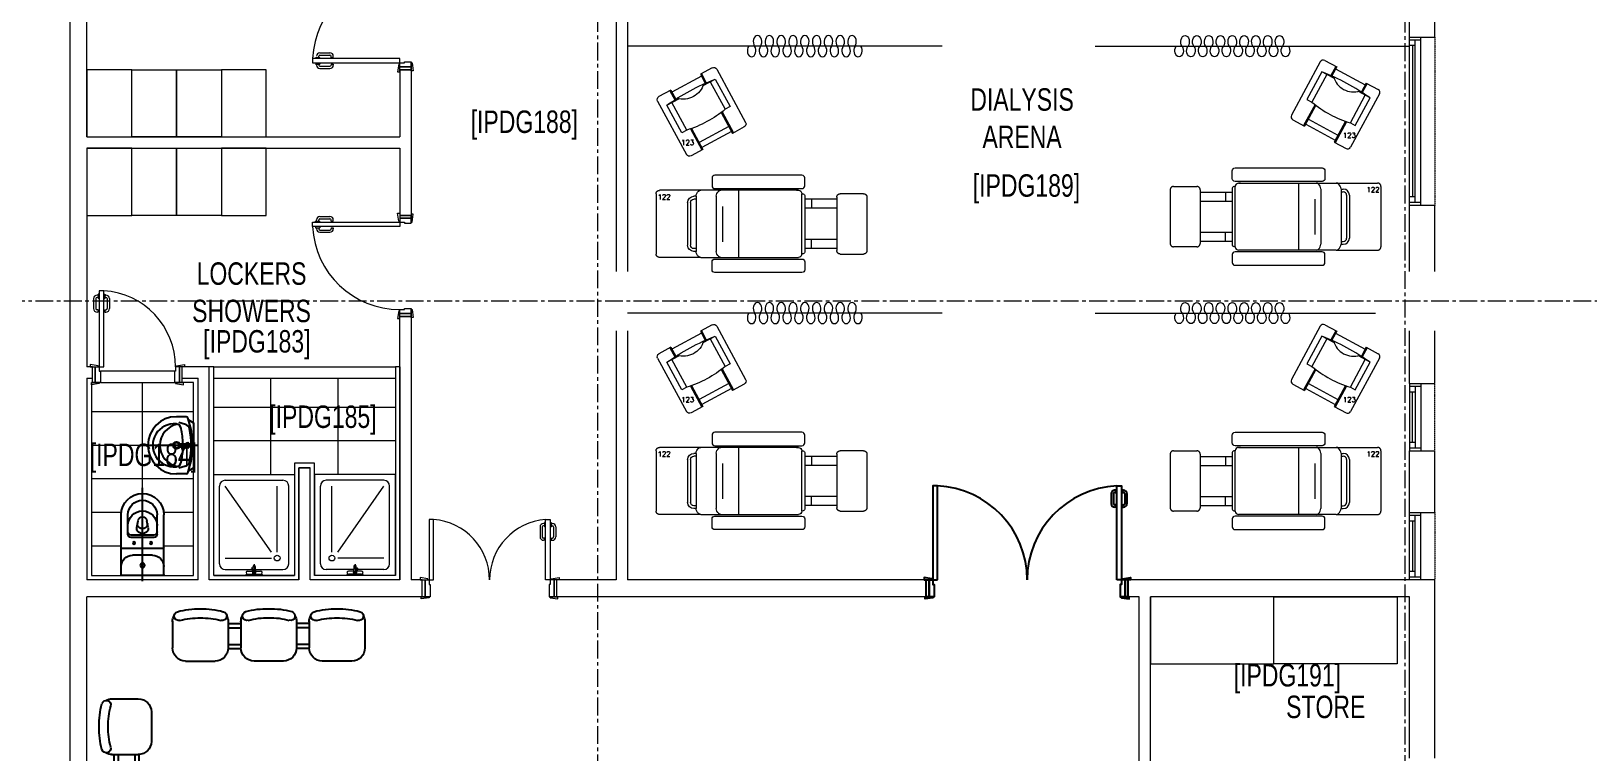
# Model space of a CAD drawing. Header units: millimetres. Extents: x 26027 to 581921, y 7230 to 233891.
# Drawn here: x 526695 to 540579, y 152726 to 159154 of the extents above; entities that cross this region are included whole.
import ezdxf

# ---------------------------------------------------------------- set-up
doc = ezdxf.new("R2010")
doc.units = ezdxf.units.MM
doc.header["$LTSCALE"] = 5
for name, pattern in [('CENTER', [50.8, 31.75, -6.35, 6.35, -6.35]), ('HIDDEN', [9.525, 6.35, -3.175]), ('HIDDEN2', [0.1875, 0.125, -0.0625])]:
    doc.linetypes.add(name, pattern=pattern)
for name, color, linetype, lineweight in [('72_EGR_BASE_TEXT', 7, 'Continuous', 5), ('Aluminum', 7, 'Continuous', 5), ('car', 250, 'Continuous', 5), ('Medical Equipment and Furniture', 163, 'Continuous', 0), ('Medical Equipment and Furniture1', 163, 'Continuous', 5), ('Proj', 7, 'HIDDEN2', 5), ('SANIT', 250, 'Continuous', 5), ('Tiles', 252, 'Continuous', 5), ('Walls', 32, 'Continuous', 5)]:
    doc.layers.add(name, color=color, linetype=linetype, lineweight=lineweight)
for name, color, linetype in [('axes', 9, 'Continuous'), ('GE-ARCHITECTURAL_ELEMENTS', 8, 'Continuous'), ('GE-FURNITURE', 8, 'Continuous')]:
    doc.layers.add(name, color=color, linetype=linetype)
doc.layers.add('Wooden Joinery', color=7, linetype='Continuous', lineweight=5, true_color=0xffdcd1)
doc.styles.add('list_ghTextstyle', font='romans.shx', dxfattribs={"height": 0.25})
doc.styles.add('X3G_ENTITY_2587EA', font='swisscl.ttf', dxfattribs={"height": 200})

# ---------------------------------------------------------------- blocks, each defined once
blk = doc.blocks.new('HF16786C-P')
for p, q in [((0.312, 0.299), (1.003, 0.299)), ((0.328, 0.299), (0.312, 0.299)), ((0.845, 0.299), (0.845, -0.299)), ((1.003, 0.299), (1.183, 0.299)), ((0.277, 0.269), (0.282, 0.269)), ((0.282, -0.269), (0.282, 0.269)), ((0.99, 0.156), (0.99, -0.159)), ((1.045, 0.246), (1.045, -0.246)), ((1.225, 0.246), (1.225, -0.246)), ((1.225, 0.246), (1.245, 0.246)), ((1.225, 0.221), (1.245, 0.221)), ((1.275, 0.191), (1.275, -0.191)), ((1.3, 0.191), (1.3, -0.191)), ((0.277, -0.269), (0.282, -0.269)), ((1.225, -0.221), (1.245, -0.221)), ((1.225, -0.246), (1.245, -0.246)), ((1.003, -0.299), (0.312, -0.299)), ((1.183, -0.299), (1.003, -0.299))]:
    blk.add_line(p, q)
at = {"color": 8, "linetype": 'HIDDEN'}
for p, q in [((1.183, 0.299), (1.551, 0.299)), ((-0.299, 0.239), (-0.299, -0.239)), ((-0.269, 0.269), (-0.061, 0.269)), ((-0.031, 0.239), (-0.031, -0.239)), ((-0.031, 0.219), (0.255, 0.219)), ((-0.031, 0.139), (0.255, 0.139)), ((0.194, 0.219), (0.194, 0.139)), ((1.581, 0.269), (1.581, -0.269)), ((-0.061, -0.269), (-0.269, -0.269)), ((-0.031, -0.139), (0.255, -0.139)), ((-0.031, -0.219), (0.255, -0.219)), ((0.194, -0.219), (0.194, -0.139)), ((1.183, -0.299), (1.551, -0.299))]:
    blk.add_line(p, q, dxfattribs=at)
for points in [[(1.082, 0.409), (1.082, 0.339, -0.414214), (1.057, 0.314), (0.28, 0.314, -0.414214), (0.255, 0.339), (0.255, 0.409, -0.414214), (0.28, 0.434), (1.057, 0.434, -0.414214)], [(1.082, -0.409), (1.082, -0.339, 0.414214), (1.057, -0.314), (0.28, -0.314, 0.414214), (0.255, -0.339), (0.255, -0.409, 0.414214), (0.28, -0.434), (1.057, -0.434, 0.414214)]]:
    blk.add_lwpolyline(points, format="xyb", close=True)
blk.add_lwpolyline([(0.255, 0.253), (0.255, -0.253)])
for centre, radius, start, end in [((0.312, 0.269), 0.03, 90, 180), ((1.003, 0.269), 0.03, 47.4408, 90), ((0.976, 0.24), 0.0694, 5.3127, 47.4408), ((1.183, 0.269), 0.03, 47.4408, 90), ((1.156, 0.24), 0.0694, 5.3127, 47.4408), ((0.276, 0.247), 0.0216, 86.9989, 165.784), ((1.245, 0.191), 0.055, 0, 90), ((1.245, 0.191), 0.03, 0, 90), ((0.276, -0.247), 0.0216, 194.216, 273.0011), ((0.312, -0.269), 0.03, 180, 270), ((0.976, -0.24), 0.0694, 312.5592, 354.6873), ((1.156, -0.24), 0.0694, 312.5592, 354.6873), ((1.245, -0.191), 0.03, 270, 0), ((1.245, -0.191), 0.055, 270, 0), ((1.003, -0.269), 0.03, 270, 312.5592), ((1.183, -0.269), 0.03, 270, 312.5592)]:
    blk.add_arc(centre, radius, start, end)
for centre, start, end in [((1.551, 0.269), 0, 90), ((-0.269, 0.239), 90, 180), ((-0.061, 0.239), 0, 90), ((-0.269, -0.239), 180, 270), ((-0.061, -0.239), 270, 0), ((1.551, -0.269), 270, 0)]:
    blk.add_arc(centre, 0.03, start, end, dxfattribs=at)
blk = doc.blocks.new('F.44.66.83')
at = {"layer": 'Medical Equipment and Furniture1', "xscale": -1000, "yscale": 1000, "zscale": 1000, "rotation": 270}
blk.add_blockref('HF16786C-P', (77696, -14002), dxfattribs=at)
blk = doc.blocks.new('ME11218-P')
at = {"layer": 'Medical Equipment and Furniture1'}
for p, q in [((0.015, 0.58), (0.135, 0.58)), ((0.125, 0.58), (0.125, 0.488)), ((0.135, 0.58), (0.135, 0.489)), ((0.135, 0.56), (0.435, 0.56)), ((0.435, 0.58), (0.555, 0.58)), ((0.435, 0.58), (0.435, 0.489)), ((0.445, 0.58), (0.445, 0.488)), ((-0.015, 0.55), (-0.015, 0.01)), ((0.161, 0.48), (0.04, 0.48)), ((0.04, 0.48), (0.04, 0.2)), ((0.09, 0.48), (0.09, 0.2)), ((0.53, 0.48), (0.409, 0.48)), ((0.48, 0.2), (0.48, 0.48)), ((0.53, 0.2), (0.53, 0.48)), ((0.585, 0.55), (0.585, 0.01)), ((0.04, 0.2), (0.09, 0.2)), ((0.125, 0.193), (0.125, -0.02)), ((0.135, 0.192), (0.135, -0.02)), ((0.435, 0.192), (0.435, -0.02)), ((0.445, 0.193), (0.445, -0.02)), ((0.48, 0.2), (0.53, 0.2)), ((0.135, 0.05), (0.435, 0.05)), ((0.135, 0), (0.435, 0)), ((0.015, -0.02), (0.135, -0.02)), ((0.435, -0.02), (0.555, -0.02))]:
    blk.add_line(p, q, dxfattribs=at)
for centre, radius, start, end in [((0.015, 0.55), 0.03, 90, 180), ((0.555, 0.55), 0.03, 0, 90), ((0.285, -1.587), 2.081, 83.2387, 96.7613), ((0.285, 0.621), 0.187, 224.2027, 315.7973), ((0.285, 1.141), 0.961, 258.288, 281.712), ((0.015, 0.01), 0.03, 180, 270), ((0.555, 0.01), 0.03, 270, 0)]:
    blk.add_arc(centre, radius, start, end, dxfattribs=at)
blk = doc.blocks.new('U.63.18.79')
at = {"layer": 'Medical Equipment and Furniture1', "extrusion": (1.14575e-09, 6.21071e-10, -1), "xscale": 999.9999999999976, "yscale": 999.9999999999976, "zscale": -999.9999999999977, "rotation": 61.53915026862275}
blk.add_blockref('ME11218-P', (-78585, -13211, 0), dxfattribs=at)
blk = doc.blocks.new('CURTAIN')
for centre, start, end in [((-0.339, 0.04), 313.5684, 226.4316), ((-0.188, 0.04), 313.5684, 226.4316), ((-0.038, 0.04), 313.5684, 226.4316), ((0.038, -0.04), 133.5684, 46.4316), ((0.113, 0.04), 313.5684, 226.4316), ((0.188, -0.04), 133.5684, 46.4316), ((0.263, 0.04), 313.5684, 226.4316), ((0.339, -0.04), 133.5684, 46.4316), ((0.414, 0.04), 313.5684, 226.4316), ((0.489, -0.04), 133.5684, 46.4316), ((0.564, 0.04), 313.5684, 226.4316), ((0.64, -0.04), 133.5684, 46.4316), ((0.715, 0.04), 313.5684, 226.4316), ((0.79, -0.04), 133.5684, 46.4316), ((0.865, 0.04), 313.5684, 226.4316), ((0.941, -0.04), 133.5684, 46.4316), ((-0.414, -0.04), 133.5684, 46.4316), ((-0.263, -0.04), 133.5684, 46.4316), ((-0.113, -0.04), 133.5684, 46.4316)]:
    blk.add_arc(centre, 0.0546, start, end)
blk = doc.blocks.new('3seater')
at = {"layer": 'GE-ARCHITECTURAL_ELEMENTS'}
for p, q in [((-958973, -382950, 0), (-958973, -383188, 0)), ((-958476, -382950, 0), (-958476, -383188, 0)), ((-958476, -382950, 0), (-958476, -383166, 0)), ((-958476, -382971, 0), (-958364, -382971, 0)), ((-958476, -383008, 0), (-958364, -383008, 0)), ((-958364, -382948, 0), (-958364, -383187, 0)), ((-957867, -382948, 0), (-957867, -383165, 0)), ((-957867, -382948, 0), (-957867, -383187, 0)), ((-957754, -382971, 0), (-957867, -382971, 0)), ((-957754, -383008, 0), (-957867, -383008, 0)), ((-957754, -382950, 0), (-957754, -383188, 0)), ((-957754, -382950, 0), (-957754, -383166, 0)), ((-957257, -382950, 0), (-957257, -383188, 0)), ((-958476, -383157, 0), (-958364, -383157, 0)), ((-957754, -383157, 0), (-957867, -383157, 0)), ((-958856, -383305, 0), (-958593, -383305, 0)), ((-958476, -383192, 0), (-958364, -383192, 0)), ((-958246, -383304, 0), (-957984, -383304, 0)), ((-957754, -383192, 0), (-957867, -383192, 0)), ((-957374, -383305, 0), (-957637, -383305, 0))]:
    blk.add_line(p, q, dxfattribs=at)
for centre, radius, start, end in [((-958856, -382955, 0), 117, 151.0301, 180), ((-958919, -382903, 0), 40.5, 105.639, 285.639), ((-958744, -383526, 0), 687, 88.3753, 105.639), ((-958705, -383526, 0), 687, 74.361, 91.6247), ((-958531, -382903, 0), 40.5, 254.361, 74.361), ((-958593, -382955, 0), 117, 0, 28.9699), ((-958246, -382954, 0), 117, 151.0301, 180), ((-958309, -382902, 0), 40.5, 105.639, 285.639), ((-958135, -383525, 0), 687, 88.3753, 105.639), ((-958096, -383525, 0), 687, 74.361, 91.6247), ((-957921, -382902, 0), 40.5, 254.361, 74.361), ((-957984, -382954, 0), 117, 0, 28.9699), ((-957637, -382955, 0), 117, 151.0301, 180), ((-957700, -382903, 0), 40.5, 105.639, 285.639), ((-957525, -383526, 0), 687, 88.3753, 105.639), ((-957486, -383526, 0), 687, 74.361, 91.6247), ((-957312, -382903, 0), 40.5, 254.361, 74.361), ((-957374, -382955, 0), 117, 0, 28.9699), ((-958744, -383526, 0), 606, 88.1581, 105.639), ((-958705, -383526, 0), 606, 74.361, 91.8419), ((-958135, -383525, 0), 606, 88.1581, 105.639), ((-958096, -383525, 0), 606, 74.361, 91.8419), ((-957525, -383526, 0), 606, 88.1581, 105.639), ((-957486, -383526, 0), 606, 74.361, 91.8419), ((-958856, -383188, 0), 117, 180, 270), ((-958593, -383188, 0), 117, 270, 0), ((-958246, -383187, 0), 117, 180, 270), ((-957984, -383187, 0), 117, 270, 0), ((-957637, -383188, 0), 117, 180, 270), ((-957374, -383188, 0), 117, 270, 0)]:
    blk.add_arc(centre, radius, start, end, dxfattribs=at)
blk = doc.blocks.new('A$C180956F5')
at = {"layer": 'car'}
for p, q in [((1350, 640, 0), (690, 640, 0)), ((690, 540, 0), (1350, 540, 0))]:
    blk.add_line(p, q, dxfattribs=at)
at = {"layer": 'Wooden Joinery'}
for p, q in [((630, 1289, 0), (630, 1199, 0)), ((650, 1289, 0), (650, 1199, 0)), ((670, 1319, 0), (660, 1319, 0)), ((670, 1299, 0), (660, 1299, 0)), ((670, 1329, 0), (670, 1289, 0)), ((680, 1329, 0), (670, 1329, 0)), ((680, 1289, 0), (670, 1289, 0)), ((720, 1359, 0), (680, 1359, 0)), ((680, 1359, 0), (680, 680, 0)), ((720, 680, 0), (720, 1359, 0)), ((720, 1329, 0), (730, 1329, 0)), ((720, 1289, 0), (730, 1289, 0)), ((730, 1329, 0), (730, 1289, 0)), ((730, 1319, 0), (740, 1319, 0)), ((730, 1299, 0), (740, 1299, 0)), ((750, 1289, 0), (750, 1199, 0)), ((770, 1289, 0), (770, 1199, 0)), ((670, 1189, 0), (660, 1189, 0)), ((670, 1169, 0), (660, 1169, 0)), ((670, 1189, 0), (670, 1169, 0)), ((730, 1189, 0), (740, 1189, 0)), ((730, 1189, 0), (730, 1169, 0)), ((730, 1169, 0), (740, 1169, 0)), ((670, 690, 0), (600, 700, 0)), ((600, 700, 0), (600, 680, 0)), ((1370, 690, 0), (1440, 700, 0)), ((1440, 700, 0), (1440, 680, 0)), ((600, 680, 0), (670, 680, 0)), ((620, 540, 0), (620, 680, 0)), ((620, 680, 0), (645, 680, 0)), ((645, 680, 0), (680, 680, 0)), ((645, 540, 0), (645, 680, 0)), ((645, 680, 0), (645, 540, 0)), ((670, 680, 0), (670, 690, 0)), ((680, 680, 0), (720, 680, 0)), ((680, 680, 0), (680, 640, 0)), ((680, 640, 0), (690, 640, 0)), ((690, 640, 0), (690, 540, 0)), ((1360, 640, 0), (1350, 640, 0)), ((1350, 640, 0), (1350, 540, 0)), ((1395, 680, 0), (1360, 680, 0)), ((1360, 680, 0), (1360, 640, 0)), ((1370, 680, 0), (1370, 690, 0)), ((1440, 680, 0), (1370, 680, 0)), ((1395, 540, 0), (1395, 680, 0)), ((1395, 680, 0), (1395, 540, 0)), ((1420, 680, 0), (1395, 680, 0)), ((1420, 540, 0), (1420, 680, 0)), ((610, 520, 0), (610, 540, 0)), ((610, 540, 0), (680, 540, 0)), ((680, 530, 0), (610, 520, 0)), ((645, 540, 0), (620, 540, 0)), ((690, 540, 0), (645, 540, 0)), ((680, 540, 0), (680, 530, 0)), ((1350, 540, 0), (1395, 540, 0)), ((1360, 540, 0), (1360, 530, 0)), ((1430, 540, 0), (1360, 540, 0)), ((1360, 530, 0), (1430, 520, 0)), ((1395, 540, 0), (1420, 540, 0)), ((1430, 520, 0), (1430, 540, 0))]:
    blk.add_line(p, q, dxfattribs=at)
for centre, radius, start, end in [((660, 1289, 0), 30, 90, 180), ((660, 1289, 0), 10, 90, 180), ((680, 680, 0), 680, 0, 86.6277), ((740, 1289, 0), 30, 0, 90), ((740, 1289, 0), 10, 0, 90), ((660, 1199, 0), 30, 180, 270), ((660, 1199, 0), 10, 180, 270), ((740, 1199, 0), 10, 270, 0), ((740, 1199, 0), 30, 270, 0)]:
    blk.add_arc(centre, radius, start, end, dxfattribs=at)
blk = doc.blocks.new('WC manta')
at = {"layer": 'GE-FURNITURE'}
for p, q in [((-0.13, 0.18), (-0.13, -0.18)), ((-0.12, 0.19), (0.41, 0.19)), ((0.109, 0.18), (0.109, -0.18)), ((-0.18, 0), (0.65, 0)), ((0.05, 0.09), (0.05, -0.09)), ((0.209, 0.1), (0.209, -0.1)), ((0.229, 0.1), (0.229, -0.1)), ((0.239, 0.13), (0.41, 0.13)), ((0.296, 0.051), (0.358, 0.039)), ((0.239, -0.13), (0.41, -0.13)), ((0.296, -0.051), (0.358, -0.039)), ((-0.12, -0.19), (0.41, -0.19))]:
    blk.add_line(p, q, dxfattribs=at)
for centre, radius in [((-0.04, 0), 0.02), ((0.159, 0.075), 0.01), ((0.159, -0.075), 0.01)]:
    blk.add_circle(centre, radius, dxfattribs=at)
for centre, radius, start, end in [((-0.12, 0.18), 0.01, 90, 180), ((-0.05, 0.09), 0.1, 0, 90), ((0.119, 0.18), 0.01, 90, 180), ((0.41, 0), 0.19, 270, 90), ((0.239, 0.1), 0.03, 90, 180), ((0.259, 0.1), 0.03, 90, 180), ((0.303, 0), 0.0588, 141.525, 218.475), ((0.288, 0.012), 0.04, 79.4289, 141.525), ((0.345, 0), 0.0588, 166.4176, 193.5824), ((0.327, 0.004), 0.04, 79.4289, 166.4176), ((0.315, 0), 0.13, 270, 90), ((0.351, 0), 0.04, 280.5711, 79.4289), ((0.41, 0), 0.13, 270, 90), ((-0.05, -0.09), 0.1, 270, 0), ((0.239, -0.1), 0.03, 180, 270), ((0.259, -0.1), 0.03, 180, 270), ((0.288, -0.012), 0.04, 218.475, 280.5711), ((0.327, -0.004), 0.04, 193.5824, 280.5711), ((-0.12, -0.18), 0.01, 180, 270), ((0.119, -0.18), 0.01, 180, 270)]:
    blk.add_arc(centre, radius, start, end, dxfattribs=at)
blk = doc.blocks.new('lav-manta 60')
at = {"layer": 'GE-ARCHITECTURAL_ELEMENTS'}
for p, q in [((-0.266, -0.053), (-0.236, 0)), ((-0.236, 0), (0.236, 0)), ((0, 0.04), (0, -0.56)), ((0.266, -0.053), (0.236, 0)), ((-0.3, -0.079), (-0.3, -0.18)), ((-0.218, -0.084), (-0.238, -0.154)), ((-0.015, -0.147), (-0.02, -0.064)), ((0.027, -0.121), (-0.008, -0.067)), ((0.039, -0.114), (0.009, -0.058)), ((0.015, -0.147), (0.017, -0.106)), ((0.019, -0.077), (0.02, -0.064)), ((0.218, -0.084), (0.238, -0.154)), ((0.3, -0.079), (0.3, -0.18))]:
    blk.add_line(p, q, dxfattribs=at)
for centre, radius, start, end in [((-0.28, -0.079), 0.02, 109.8229, 180), ((0, -0.856), 0.846, 70.1771, 109.8229), ((-0.165, -0.189), 0.06, 102.0883, 174.8142), ((-0.161, -0.101), 0.06, 101.8086, 164.0794), ((0, -0.957), 0.846, 91.1572, 102.0883), ((0, -0.87), 0.846, 78.1914, 101.8086), ((0, -0.18), 0.035, 115.3106, 64.6894), ((0, -0.18), 0.0275, 117.1496, 62.8504), ((0, -0.062), 0.025, 320.7474, 220.368), ((0, -0.062), 0.02, 353.2671, 186.682), ((0, -0.147), 0.015, 180, 0), ((0, -0.062), 0.00966, 25.4127, 215.9577), ((0, -0.957), 0.846, 88.5486, 88.844), ((0.033, -0.118), 0.00666, 210.6852, 30.6852), ((0, -0.957), 0.846, 77.9117, 87.4274), ((0.161, -0.101), 0.06, 15.9206, 78.1914), ((0.165, -0.189), 0.06, 5.1858, 77.9117), ((0.28, -0.079), 0.02, 0, 70.1771), ((0, -0.18), 0.3, 180, 0), ((0, -0.204), 0.225, 174.8142, 5.1858), ((0, -0.128), 0.225, 190.6097, 349.3903)]:
    blk.add_arc(centre, radius, start, end, dxfattribs=at)
blk = doc.blocks.new('A$C009F45C9')
at = {"layer": 'GE-ARCHITECTURAL_ELEMENTS'}
for p, q in [((844, -1650), (754, -1650)), ((724, -1690), (724, -1680)), ((744, -1690), (724, -1690)), ((724, -1750), (724, -1760)), ((744, -1750), (724, -1750)), ((744, -1690), (744, -1680)), ((744, -1750), (744, -1760)), ((844, -1670), (754, -1670)), ((844, -1770), (754, -1770)), ((844, -1790), (754, -1790)), ((884, -1690), (844, -1690)), ((844, -1700), (844, -1690)), ((844, -1740), (844, -1750)), ((884, -1750), (844, -1750)), ((854, -1690), (854, -1680)), ((854, -1750), (854, -1760)), ((874, -1690), (874, -1680)), ((874, -1750), (874, -1760)), ((884, -1700), (884, -1690)), ((884, -1740), (884, -1750))]:
    blk.add_line(p, q, dxfattribs=at)
for points in [[(-75, -60), (-85, -60), (-95, 10), (-75, 10)], [(75, -50), (85, -50), (95, 20), (75, 20)], [(75, -100), (914, -100), (914, -60), (75, -60)], [(-75, -1740), (-85, -1740), (-95, -1810), (-75, -1810)], [(75, -1700), (914, -1700), (914, -1740), (75, -1740)], [(75, -1700), (914, -1700), (914, -1740), (75, -1740)], [(75, -1750), (85, -1750), (95, -1820), (75, -1820)]]:
    blk.add_lwpolyline(points, close=True, dxfattribs=at)
for points in [[(75, -25), (-75, -25), (-75, 0), (75, 0), (75, -25)], [(75, -25), (75, -60), (35, -60), (35, -70), (-75, -70), (-75, -25), (75, -25)], [(75, -1775), (75, -1740), (35, -1740), (35, -1730), (-75, -1730), (-75, -1775), (75, -1775)], [(75, -1775), (-75, -1775), (-75, -1800), (75, -1800), (75, -1775)]]:
    blk.add_lwpolyline(points, dxfattribs=at)
for centre, radius, start, end in [((75, -60), 840, 270, 357.2706), ((75, -1740), 840, 2.7294, 90), ((754, -1680), 30, 90, 180), ((844, -1680), 30, 0, 90), ((754, -1760), 30, 180, 270), ((754, -1680), 10, 90, 180), ((754, -1760), 10, 180, 270), ((844, -1680), 10, 0, 90), ((844, -1760), 10, 270, 0), ((844, -1760), 30, 270, 0)]:
    blk.add_arc(centre, radius, start, end, dxfattribs=at)

msp = doc.modelspace()

# ---------------------------------------------------------------- linework, layer by layer
at = {"layer": 'Aluminum'}
for p, q in [((538988.8, 157600.3, 0), (538988.8, 159100.3, 0)), ((539088.8, 159075.3, 0), (538988.8, 159075.3, 0)), ((539038.8, 159025.3, 0), (538988.8, 159025.3, 0)), ((539013.8, 159025.3, 0), (539013.8, 157675.3, 0)), ((539038.8, 157625.3, 0), (539038.8, 159075.3, 0)), ((539088.8, 157600.3, 0), (539088.8, 159100.3, 0)), ((539038.8, 157675.3, 0), (538988.8, 157675.3, 0)), ((539088.8, 157625.3, 0), (538988.8, 157625.3, 0)), ((538988.8, 156010.3, 0), (538988.8, 155410.3, 0)), ((539088.8, 155985.3, 0), (538988.8, 155985.3, 0)), ((539038.8, 155935.3, 0), (538988.8, 155935.3, 0)), ((539013.8, 155485.3, 0), (539013.8, 155935.3, 0)), ((539038.8, 155985.3, 0), (539038.8, 155435.3, 0)), ((539088.8, 156010.3, 0), (539088.8, 155410.3, 0)), ((539038.8, 155485.3, 0), (538988.8, 155485.3, 0)), ((539088.8, 155435.3, 0), (538988.8, 155435.3, 0)), ((538988.8, 154260.3, -2.4), (538988.8, 154860.3, -2.4)), ((539088.8, 154835.3, -2.4), (538988.8, 154835.3, -2.4)), ((539038.8, 154285.3, -2.4), (539038.8, 154835.3, -2.4)), ((539088.8, 154260.3, -2.4), (539088.8, 154860.3, -2.4)), ((539038.8, 154785.3, -2.4), (538988.8, 154785.3, -2.4)), ((539013.8, 154785.3, -2.4), (539013.8, 154335.3, -2.4)), ((539038.8, 154335.3, -2.4), (538988.8, 154335.3, -2.4)), ((539088.8, 154285.3, -2.4), (538988.8, 154285.3, -2.4))]:
    msp.add_line(p, q, dxfattribs=at)
at = {"layer": 'axes', "linetype": 'CENTER', "lineweight": 0}
for p, q in [((531748.8, 120285.6, 0), (531748.8, 205820.3, 0)), ((538948.8, 120279.6, 0), (538948.8, 205820.3, 0)), ((543910.8, 156745.3, 2.4), (448848.3, 156745.3, 2.4))]:
    msp.add_line(p, q, dxfattribs=at)
at = {"layer": 'Medical Equipment and Furniture'}
for p, q in [((534818.8, 159020.3, 0), (532013.8, 159020.3, 0)), ((536183.8, 159020.3, 0), (538988.8, 159020.3, 0)), ((534818.8, 156640.3, 0), (532013.8, 156640.3, 0)), ((536183.8, 156640.3, 0), (538683.8, 156640.3, 0))]:
    msp.add_line(p, q, dxfattribs=at)
for points, elevation in [([(527192.8, 158210.7), (527592.8, 158210.7), (527592.8, 158810.7), (527192.8, 158810.7)], -1.2), ([(527992.8, 158210.7), (527592.8, 158210.7), (527592.8, 158810.7), (527992.8, 158810.7)], -1.2), ([(528392.8, 158210.7), (527992.8, 158210.7), (527992.8, 158810.7), (528392.8, 158810.7)], -1.2), ([(528392.8, 158210.7), (528792.8, 158210.7), (528792.8, 158810.7), (528392.8, 158810.7)], -1.2), ([(527192.8, 157510.7), (527592.8, 157510.7), (527592.8, 158110.7), (527192.8, 158110.7)], -1.2), ([(527992.8, 157510.7), (527592.8, 157510.7), (527592.8, 158110.7), (527992.8, 158110.7)], -1.2), ([(528392.8, 157510.7), (527992.8, 157510.7), (527992.8, 158110.7), (528392.8, 158110.7)], -1.2), ([(528392.8, 157510.7), (528792.8, 157510.7), (528792.8, 158110.7), (528392.8, 158110.7)], -1.2), ([(537778.4, 153510.3), (537778.4, 154110.3), (536678.4, 154110.3), (536678.4, 153510.3)], 0), ([(537778.4, 153510.3), (537778.4, 154110.3), (538878.4, 154110.3), (538878.4, 153510.3)], 0)]:
    msp.add_lwpolyline(points, close=True, dxfattribs=dict(at, elevation=elevation))
at = {"layer": 'Proj'}
for p, q in [((539213.8, 159100.3, 0), (539213.8, 157600.3, 0)), ((539213.8, 155410.3, 0), (539213.8, 156010.3, 0)), ((539213.8, 154860.3, -2.4), (539213.8, 154260.3, -2.4))]:
    msp.add_line(p, q, dxfattribs=at)
at = {"layer": 'SANIT'}
for p, q in [((528323.8, 155200.3, -2.4), (529043.8, 155200.3, -2.4)), ((528323.8, 154300.3, -2.4), (528323.8, 155200.3, -2.4)), ((528375.2, 154403.1, -2.4), (528375.2, 155097.4, -2.4)), ((528426.6, 155148.8, -2.4), (528940.9, 155148.8, -2.4)), ((528838.1, 154506, -2.4), (528426.6, 155097.4, -2.4)), ((528889.5, 154506, -2.4), (528889.5, 155097.4, -2.4)), ((528992.3, 154403.1, -2.4), (528992.3, 155097.4, -2.4)), ((529043.8, 155200.3, -2.4), (529043.8, 154300.3, -2.4)), ((529943.8, 155200.3, -2.4), (529223.8, 155200.3, -2.4)), ((529223.8, 155200.3, -2.4), (529223.8, 154300.3, -2.4)), ((529275.2, 154403.1, -2.4), (529275.2, 155097.4, -2.4)), ((529840.9, 155148.8, -2.4), (529326.6, 155148.8, -2.4)), ((529378.1, 154506, -2.4), (529378.1, 155097.4, -2.4)), ((529429.5, 154506, -2.4), (529840.9, 155097.4, -2.4)), ((529892.3, 154403.1, -2.4), (529892.3, 155097.4, -2.4)), ((529943.8, 154300.3, -2.4), (529943.8, 155200.3, -2.4)), ((528426.6, 154454.6, -2.4), (528838.1, 154454.6, -2.4)), ((528683.8, 154399.3, -2.4), (528683.8, 154300.3, -2.4)), ((529840.9, 154454.6, -2.4), (529429.5, 154454.6, -2.4)), ((529583.8, 154399.3, -2.4), (529583.8, 154300.3, -2.4)), ((528323.8, 154300.3, -2.4), (529043.8, 154300.3, -2.4)), ((528426.6, 154351.7, -2.4), (528663.9, 154351.7, -2.4)), ((528616.3, 154315, -2.4), (528616.3, 154309.3, -2.4)), ((528634.3, 154309.3, -2.4), (528616.3, 154309.3, -2.4)), ((528625.3, 154338.5, -2.4), (528670.9, 154338.5, -2.4)), ((528625.3, 154311.5, -2.4), (528742.3, 154311.5, -2.4)), ((528634.3, 154311.5, -2.4), (528634.3, 154309.3, -2.4)), ((528659.3, 154360.3, -2.4), (528678.3, 154324.7, -2.4)), ((528666.5, 154364.6, -2.4), (528689, 154330.4, -2.4)), ((528671.7, 154336.9, -2.4), (528671.3, 154328.7, -2.4)), ((528672.8, 154355, -2.4), (528674.3, 154380.8, -2.4)), ((528693.2, 154380.8, -2.4), (528696.3, 154328.7, -2.4)), ((528694.9, 154351.7, -2.4), (528940.9, 154351.7, -2.4)), ((528695.7, 154338.5, -2.4), (528742.3, 154338.5, -2.4)), ((528733.3, 154311.5, -2.4), (528733.3, 154309.3, -2.4)), ((528733.3, 154309.3, -2.4), (528751.3, 154309.3, -2.4)), ((528751.3, 154315, -2.4), (528751.3, 154309.3, -2.4)), ((529943.8, 154300.3, -2.4), (529223.8, 154300.3, -2.4)), ((529572.6, 154351.7, -2.4), (529326.6, 154351.7, -2.4)), ((529516.3, 154315, -2.4), (529516.3, 154309.3, -2.4)), ((529534.3, 154309.3, -2.4), (529516.3, 154309.3, -2.4)), ((529571.8, 154338.5, -2.4), (529525.3, 154338.5, -2.4)), ((529642.3, 154311.5, -2.4), (529525.3, 154311.5, -2.4)), ((529534.3, 154311.5, -2.4), (529534.3, 154309.3, -2.4)), ((529574.3, 154380.8, -2.4), (529571.3, 154328.7, -2.4)), ((529601.1, 154364.6, -2.4), (529578.5, 154330.4, -2.4)), ((529608.3, 154360.3, -2.4), (529589.3, 154324.7, -2.4)), ((529594.7, 154355, -2.4), (529593.2, 154380.8, -2.4)), ((529595.8, 154336.9, -2.4), (529596.3, 154328.7, -2.4)), ((529642.3, 154338.5, -2.4), (529596.7, 154338.5, -2.4)), ((529840.9, 154351.7, -2.4), (529603.7, 154351.7, -2.4)), ((529633.3, 154311.5, -2.4), (529633.3, 154309.3, -2.4)), ((529633.3, 154309.3, -2.4), (529651.3, 154309.3, -2.4)), ((529651.3, 154315, -2.4), (529651.3, 154309.3, -2.4))]:
    msp.add_line(p, q, dxfattribs=at)
for centre in [(528889.5, 154454.6, -2.4), (529378.1, 154454.6, -2.4)]:
    msp.add_circle(centre, 25.7, dxfattribs=at)
for centre, radius, start, end in [((528426.6, 155097.4, -2.4), 51.4, 90, 180), ((528940.9, 155097.4, -2.4), 51.4, 0, 90), ((529326.6, 155097.4, -2.4), 51.4, 90, 180), ((529840.9, 155097.4, -2.4), 51.4, 0, 90), ((528426.6, 154403.1, -2.4), 51.4, 180, 270), ((528683.8, 154380.8, -2.4), 9.45, 0, 180), ((528940.9, 154403.1, -2.4), 51.4, 270, 0), ((529326.6, 154403.1, -2.4), 51.4, 180, 270), ((529583.8, 154380.8, -2.4), 9.45, 0, 180), ((529840.9, 154403.1, -2.4), 51.4, 270, 0), ((528616.3, 154300.3, -2.4), 9, 90, 180), ((528625.3, 154325, -2.4), 13.5, 90, 270), ((528634.3, 154300.3, -2.4), 9, 0, 90), ((528662.9, 154362.5, -2.4), 4.2, 30.68519, 210.68519), ((528683.8, 154327.3, -2.4), 15.8, 140.74745, 40.36799), ((528683.8, 154327.3, -2.4), 12.6, 173.26708, 6.73292), ((528683.8, 154327.3, -2.4), 6.08, 205.41267, 35.95772), ((528733.3, 154300.3, -2.4), 9, 90, 180), ((528742.3, 154325, -2.4), 13.5, 270, 90), ((528751.3, 154300.3, -2.4), 9, 0, 90), ((529516.3, 154300.3, -2.4), 9, 90, 180), ((529525.3, 154325, -2.4), 13.5, 90, 270), ((529534.3, 154300.3, -2.4), 9, 0, 90), ((529583.8, 154327.3, -2.4), 15.8, 139.63201, 39.25255), ((529583.8, 154327.3, -2.4), 12.6, 173.26708, 6.73292), ((529583.8, 154327.3, -2.4), 6.08, 144.04228, 334.58733), ((529604.7, 154362.5, -2.4), 4.2, 329.31481, 149.31481), ((529633.3, 154300.3, -2.4), 9, 90, 180), ((529642.3, 154325, -2.4), 13.5, 270, 90), ((529651.3, 154300.3, -2.4), 9, 0, 90)]:
    msp.add_arc(centre, radius, start, end, dxfattribs=at)
at = {"layer": 'Tiles'}
for p, q in [((528323.8, 156160.3, -2.4), (529943.8, 156160.3, -2.4)), ((528323.8, 156060.3, -2.4), (529943.8, 156060.3, -2.4)), ((528833.8, 155200.3, -2.4), (528833.8, 156060.3, -2.4)), ((529433.8, 155200.3, -2.4), (529433.8, 156060.3, -2.4)), ((527688.3, 155030.3, -2.4), (527688.3, 156020.3, -2.4)), ((528323.8, 155800.3, -2.4), (529943.8, 155800.3, -2.4)), ((528143.8, 155760.3, -2.4), (527232.8, 155760.3, -2.4)), ((529943.8, 155500.3, -2.4), (528323.8, 155500.3, -2.4)), ((527735.8, 155460.3, -2.4), (527232.8, 155460.3, -2.4)), ((528143.8, 155160.3, -2.4), (527232.8, 155160.3, -2.4)), ((527499.3, 154860.3, -2.4), (527232.8, 154860.3, -2.4)), ((528143.8, 154860.3, -2.4), (527877.2, 154860.3, -2.4)), ((527498.3, 154560.3, -2.4), (527232.8, 154560.3, -2.4)), ((528143.8, 154560.3, -2.4), (527878.3, 154560.3, -2.4))]:
    msp.add_line(p, q, dxfattribs=at)
at = {"layer": 'Tiles', "elevation": -2.4}
for points in [[(529983.8, 156160.3), (529943.8, 156160.3), (529943.8, 154300.3), (529223.8, 154300.3), (529223.8, 155300.3), (529043.8, 155300.3), (529043.8, 154300.3), (528323.8, 154300.3), (528323.8, 156160.3), (528283.8, 156160.3)], [(527242.8, 156020.3), (527232.8, 156020.3), (527232.8, 154300.3), (528143.8, 154300.3), (528143.8, 156020.3), (528042.8, 156020.3)]]:
    msp.add_lwpolyline(points, dxfattribs=at)
at = {"layer": 'Walls'}
for p, q in [((527042.8, 149280.3, 0), (527042.8, 167270.3, 0)), ((532012.5, 163680.3, 0), (532012.5, 157010.3, 0)), ((531912.5, 162061, 0), (531912.5, 157010.3, 0)), ((531912.5, 162061, 0), (531912.5, 157010.3, 0)), ((538988.8, 159100.3, 0), (538988.8, 161970.3, 0)), ((539213.8, 159100.3, 0), (539213.8, 161970.3, 0)), ((527192.8, 158210.7, -1.2), (527192.8, 160161, 0)), ((538988.8, 159100.3, 0), (539213.8, 159100.3, 0)), ((529983.8, 158810.7, -1.2), (529983.8, 158210.7, -1.2)), ((529983.8, 158810.7, -1.2), (530083.8, 158810.7, -1.2)), ((530083.8, 158810.7, -1.2), (530083.8, 157510.7, -3.5)), ((527192.8, 158210.7, -1.2), (529983.8, 158210.7, -1.2)), ((527192.8, 158110.7, -1.2), (529983.8, 158110.7, -1.2)), ((527192.8, 158110.7, -1.2), (527192.8, 156160.3, -2.4)), ((529983.8, 158110.7, -1.2), (529983.8, 157510.7, -1.2)), ((538988.8, 157010.3, 0), (538988.8, 157600.3, 0)), ((539213.8, 157600.3, 0), (538988.8, 157600.3, 0)), ((539213.8, 157010.3, 0), (539213.8, 157600.3, 0)), ((529983.8, 157510.7, -3.5), (530083.8, 157510.7, -3.5)), ((529983.8, 156610.7, -3.5), (530083.8, 156610.7, -3.5)), ((529983.8, 154260.3, -2.4), (529983.8, 156610.7, -3.5)), ((530083.8, 156610.7, -3.5), (530083.8, 154260.3, -2.4)), ((531912.5, 156480.3, 0), (531912.5, 154260.3, 0)), ((531912.5, 156480.3, 0), (531912.5, 154260.3, 0)), ((532012.5, 156480.3, 0), (532012.5, 154260.3, 0)), ((538988.8, 156010.3, 0), (538988.8, 156480.3, 0)), ((539213.8, 156010.3, 0), (539213.8, 156480.3, 0)), ((527242.8, 156160.3, -2.4), (527192.8, 156160.3, -2.4)), ((527192.8, 156060.3, -2.4), (527192.8, 154260.3, -2.4)), ((527192.8, 156060.3, -2.4), (527242.8, 156060.3, -2.4)), ((527242.8, 156060.3, -2.4), (527242.8, 156160.3, -2.4)), ((528042.8, 156060.3, -2.4), (528042.8, 156160.3, -2.4)), ((528283.8, 156160.3, -2.4), (528042.8, 156160.3, -2.4)), ((528042.8, 156060.3, -2.4), (528183.8, 156060.3, -2.4)), ((528183.8, 154260.3, -2.4), (528183.8, 156060.3, -2.4)), ((528283.8, 154260.3, -2.4), (528283.8, 156160.3, -2.4)), ((538988.8, 156010.3, 0), (539213.8, 156010.3, 0)), ((538988.8, 154865.3, 0), (538988.8, 155410.3, 0)), ((538988.8, 155410.3, 0), (539213.8, 155410.3, 0)), ((539213.8, 154860.3, -2.4), (539213.8, 155410.3, 0)), ((529083.8, 154260.3, -2.4), (529083.8, 155260.3, -2.4)), ((529083.8, 155260.3, -2.4), (529183.8, 155260.3, -2.4)), ((529183.8, 154260.3, -2.4), (529183.8, 155260.3, -2.4)), ((538988.8, 154860.3, -2.4), (539213.8, 154860.3, -2.4)), ((528183.8, 154260.3, -2.4), (527192.8, 154260.3, -2.4)), ((529083.8, 154260.3, -2.4), (528283.8, 154260.3, -2.4)), ((529983.8, 154260.3, -2.4), (529183.8, 154260.3, -2.4)), ((530183.8, 154260.3, -2.4), (530083.8, 154260.3, -2.4)), ((530183.8, 154110.3, -2.4), (530183.8, 154260.3, -2.4)), ((531913.8, 154260.3, -2.4), (531383.8, 154260.3, -2.4)), ((531383.8, 154110.3, -2.4), (531383.8, 154260.3, -2.4)), ((534678.4, 154260.3, -2.4), (532013.8, 154260.3, -2.4)), ((534678.4, 154110.3, -2.4), (534678.4, 154260.3, -2.4)), ((536478.4, 154110.3, -2.4), (536478.4, 154260.3, -2.4)), ((539213.8, 154260.3), (536478.4, 154260.3)), ((539213.8, 152670.3, 0), (539213.8, 154260.3)), ((527192.8, 149280.3, -0.1), (527192.8, 154110.3, -2.4)), ((530183.8, 154110.3, -2.4), (527192.8, 154110.3, -2.4)), ((534678.4, 154110.3, -2.4), (531383.8, 154110.3, -2.4)), ((536578.4, 154110.3), (536478.4, 154110.3)), ((536578.4, 152310.3), (536578.4, 154110.3)), ((536678.4, 152210.3), (536678.4, 154110.3)), ((538988.8, 154110.3), (536678.4, 154110.3)), ((538988.8, 152670.3, 0), (538988.8, 154110.3, 0))]:
    msp.add_line(p, q, dxfattribs=at)
at = {"layer": 'Walls', "elevation": -2.4}
msp.add_lwpolyline([(529983.8, 156160.3), (529983.8, 154260.3), (529183.8, 154260.3), (529183.8, 155260.3), (529083.8, 155260.3), (529083.8, 154260.3), (528283.8, 154260.3), (528283.8, 156160.3)], dxfattribs=at)
at = {"layer": 'Wooden Joinery'}
for p, q in [((529230.3, 158920.7, -2.4), (529270.3, 158920.7, -2.4)), ((529230.3, 158860.7, -2.4), (529270.3, 158860.7, -2.4)), ((529260.3, 158920.7, -2.4), (529260.3, 158930.7, -2.4)), ((529260.3, 158860.7, -2.4), (529260.3, 158850.7, -2.4)), ((529270.3, 158960.7, -2.4), (529360.3, 158960.7, -2.4)), ((529270.3, 158940.7, -2.4), (529360.3, 158940.7, -2.4)), ((529270.3, 158910.7, -2.4), (529270.3, 158920.7, -2.4)), ((529270.3, 158870.7, -2.4), (529270.3, 158860.7, -2.4)), ((529270.3, 158840.7, -2.4), (529360.3, 158840.7, -2.4)), ((529370.3, 158920.7, -2.4), (529370.3, 158930.7, -2.4)), ((529370.3, 158920.7, -2.4), (529390.3, 158920.7, -2.4)), ((529370.3, 158860.7, -2.4), (529370.3, 158850.7, -2.4)), ((529370.3, 158860.7, -2.4), (529390.3, 158860.7, -2.4)), ((529390.3, 158920.7, -2.4), (529390.3, 158930.7, -2.4)), ((529390.3, 158860.7, -2.4), (529390.3, 158850.7, -2.4)), ((529270.3, 158820.7, -2.4), (529360.3, 158820.7, -2.4)), ((529230.3, 157460.7, -3.5), (529270.3, 157460.7, -3.5)), ((529230.3, 157450.7, -3.5), (529230.3, 157460.7, -3.5)), ((529240.3, 157460.7, -3.5), (529240.3, 157470.7, -3.5)), ((529260.3, 157460.7, -3.5), (529260.3, 157470.7, -3.5)), ((529270.3, 157500.7, -3.5), (529360.3, 157500.7, -3.5)), ((529270.3, 157480.7, -3.5), (529360.3, 157480.7, -3.5)), ((529270.3, 157450.7, -3.5), (529270.3, 157460.7, -3.5)), ((529370.3, 157460.7, -3.5), (529370.3, 157470.7, -3.5)), ((529370.3, 157460.7, -3.5), (529390.3, 157460.7, -3.5)), ((529390.3, 157460.7, -3.5), (529390.3, 157470.7, -3.5)), ((529230.3, 157410.7, -3.5), (529230.3, 157400.7, -3.5)), ((529230.3, 157400.7, -3.5), (529270.3, 157400.7, -3.5)), ((529240.3, 157400.7, -3.5), (529240.3, 157390.7, -3.5)), ((529260.3, 157400.7, -3.5), (529260.3, 157390.7, -3.5)), ((529270.3, 157410.7, -3.5), (529270.3, 157400.7, -3.5)), ((529270.3, 157380.7, -3.5), (529360.3, 157380.7, -3.5)), ((529270.3, 157360.7, -3.5), (529360.3, 157360.7, -3.5)), ((529370.3, 157400.7, -3.5), (529370.3, 157390.7, -3.5)), ((529370.3, 157400.7, -3.5), (529390.3, 157400.7, -3.5)), ((529390.3, 157400.7, -3.5), (529390.3, 157390.7, -3.5)), ((530283.8, 154798.8, -2.4), (530243.8, 154798.8, -2.4)), ((530243.8, 154798.8, -2.4), (530243.8, 154260.3, -2.4)), ((530283.8, 154260.3, -2.4), (530283.8, 154798.8, -2.4)), ((531233.8, 154733.3, -2.4), (531233.8, 154643.3, -2.4)), ((531253.8, 154733.3, -2.4), (531253.8, 154643.3, -2.4)), ((531273.8, 154763.3, -2.4), (531263.8, 154763.3, -2.4)), ((531273.8, 154743.3, -2.4), (531263.8, 154743.3, -2.4)), ((531273.8, 154773.3, -2.4), (531273.8, 154733.3, -2.4)), ((531283.8, 154773.3, -2.4), (531273.8, 154773.3, -2.4)), ((531283.8, 154733.3, -2.4), (531273.8, 154733.3, -2.4)), ((531283.8, 154260.3, -2.4), (531283.8, 154798.8, -2.4)), ((531283.8, 154798.8, -2.4), (531323.8, 154798.8, -2.4)), ((531323.8, 154798.8, -2.4), (531323.8, 154260.3, -2.4)), ((531323.8, 154773.3, -2.4), (531333.8, 154773.3, -2.4)), ((531323.8, 154733.3, -2.4), (531333.8, 154733.3, -2.4)), ((531333.8, 154773.3, -2.4), (531333.8, 154733.3, -2.4)), ((531333.8, 154763.3, -2.4), (531343.8, 154763.3, -2.4)), ((531333.8, 154743.3, -2.4), (531343.8, 154743.3, -2.4)), ((531353.8, 154733.3, -2.4), (531353.8, 154643.3, -2.4)), ((531373.8, 154733.3, -2.4), (531373.8, 154643.3, -2.4)), ((531273.8, 154633.3, -2.4), (531263.8, 154633.3, -2.4)), ((531273.8, 154613.3, -2.4), (531263.8, 154613.3, -2.4)), ((531273.8, 154633.3, -2.4), (531273.8, 154613.3, -2.4)), ((531333.8, 154633.3, -2.4), (531343.8, 154633.3, -2.4)), ((531333.8, 154633.3, -2.4), (531333.8, 154613.3, -2.4)), ((531333.8, 154613.3, -2.4), (531343.8, 154613.3, -2.4)), ((530233.8, 154270.3, -2.4), (530163.8, 154280.3, -2.4)), ((530163.8, 154280.3, -2.4), (530163.8, 154260.3, -2.4)), ((530233.8, 154270.3, -2.4), (530163.8, 154280.3, -2.4)), ((530163.8, 154280.3, -2.4), (530163.8, 154260.3, -2.4)), ((530163.8, 154260.3, -2.4), (530233.8, 154260.3, -2.4)), ((530163.8, 154260.3, -2.4), (530233.8, 154260.3, -2.4)), ((530183.8, 154110.3, -2.4), (530183.8, 154260.3, -2.4)), ((530183.8, 154260.3, -2.4), (530208.8, 154260.3, -2.4)), ((530183.8, 154110.3, -2.4), (530183.8, 154260.3, -2.4)), ((530183.8, 154260.3, -2.4), (530208.8, 154260.3, -2.4)), ((530208.8, 154260.3, -2.4), (530243.8, 154260.3, -2.4)), ((530208.8, 154110.3, -2.4), (530208.8, 154260.3, -2.4)), ((530208.8, 154260.3, -2.4), (530208.8, 154110.3, -2.4)), ((530208.8, 154260.3, -2.4), (530243.8, 154260.3, -2.4)), ((530208.8, 154110.3, -2.4), (530208.8, 154260.3, -2.4)), ((530208.8, 154260.3, -2.4), (530208.8, 154110.3, -2.4)), ((530233.8, 154260.3, -2.4), (530233.8, 154270.3, -2.4)), ((530233.8, 154260.3, -2.4), (530233.8, 154270.3, -2.4)), ((530243.8, 154260.3, -2.4), (530283.8, 154260.3, -2.4)), ((530243.8, 154260.3, -2.4), (530243.8, 154220.3, -2.4)), ((530243.8, 154260.3, -2.4), (530243.8, 154220.3, -2.4)), ((531323.8, 154260.3, -2.4), (531283.8, 154260.3, -2.4)), ((531358.8, 154260.3, -2.4), (531323.8, 154260.3, -2.4)), ((531323.8, 154260.3, -2.4), (531323.8, 154220.3, -2.4)), ((531358.8, 154260.3, -2.4), (531323.8, 154260.3, -2.4)), ((531323.8, 154260.3, -2.4), (531323.8, 154220.3, -2.4)), ((531333.8, 154270.3, -2.4), (531403.8, 154280.3, -2.4)), ((531333.8, 154270.3, -2.4), (531403.8, 154280.3, -2.4)), ((531333.8, 154260.3, -2.4), (531333.8, 154270.3, -2.4)), ((531333.8, 154260.3, -2.4), (531333.8, 154270.3, -2.4)), ((531403.8, 154260.3, -2.4), (531333.8, 154260.3, -2.4)), ((531403.8, 154260.3, -2.4), (531333.8, 154260.3, -2.4)), ((531358.8, 154110.3, -2.4), (531358.8, 154260.3, -2.4)), ((531358.8, 154260.3, -2.4), (531358.8, 154110.3, -2.4)), ((531383.8, 154260.3, -2.4), (531358.8, 154260.3, -2.4)), ((531358.8, 154110.3, -2.4), (531358.8, 154260.3, -2.4)), ((531358.8, 154260.3, -2.4), (531358.8, 154110.3, -2.4)), ((531383.8, 154260.3, -2.4), (531358.8, 154260.3, -2.4)), ((531383.8, 154110.3, -2.4), (531383.8, 154260.3, -2.4)), ((531383.8, 154110.3, -2.4), (531383.8, 154260.3, -2.4)), ((531403.8, 154280.3, -2.4), (531403.8, 154260.3, -2.4)), ((531403.8, 154280.3, -2.4), (531403.8, 154260.3, -2.4)), ((530173.8, 154090.3, -2.4), (530173.8, 154110.3, -2.4)), ((530173.8, 154110.3, -2.4), (530243.8, 154110.3, -2.4)), ((530208.8, 154110.3, -2.4), (530183.8, 154110.3, -2.4)), ((530208.8, 154110.3, -2.4), (530183.8, 154110.3, -2.4)), ((530253.8, 154110.3, -2.4), (530208.8, 154110.3, -2.4)), ((530253.8, 154110.3, -2.4), (530208.8, 154110.3, -2.4)), ((530243.8, 154220.3, -2.4), (530253.8, 154220.3, -2.4)), ((530243.8, 154220.3, -2.4), (530253.8, 154220.3, -2.4)), ((530243.8, 154110.3, -2.4), (530243.8, 154100.3, -2.4)), ((530253.8, 154220.3, -2.4), (530253.8, 154110.3, -2.4)), ((530253.8, 154220.3, -2.4), (530253.8, 154110.3, -2.4)), ((531323.8, 154220.3, -2.4), (531313.8, 154220.3, -2.4)), ((531313.8, 154220.3, -2.4), (531313.8, 154110.3, -2.4)), ((531323.8, 154220.3, -2.4), (531313.8, 154220.3, -2.4)), ((531313.8, 154220.3, -2.4), (531313.8, 154110.3, -2.4)), ((531313.8, 154110.3, -2.4), (531358.8, 154110.3, -2.4)), ((531313.8, 154110.3, -2.4), (531358.8, 154110.3, -2.4)), ((531323.8, 154110.3, -2.4), (531323.8, 154100.3, -2.4)), ((531393.8, 154110.3, -2.4), (531323.8, 154110.3, -2.4)), ((531323.8, 154110.3, -2.4), (531323.8, 154100.3, -2.4)), ((531393.8, 154110.3, -2.4), (531323.8, 154110.3, -2.4)), ((531358.8, 154110.3, -2.4), (531383.8, 154110.3, -2.4)), ((531358.8, 154110.3, -2.4), (531383.8, 154110.3, -2.4)), ((531393.8, 154090.3, -2.4), (531393.8, 154110.3, -2.4)), ((531393.8, 154090.3, -2.4), (531393.8, 154110.3, -2.4)), ((530243.8, 154100.3, -2.4), (530173.8, 154090.3, -2.4)), ((531323.8, 154100.3, -2.4), (531393.8, 154090.3, -2.4)), ((531323.8, 154100.3, -2.4), (531393.8, 154090.3, -2.4))]:
    msp.add_line(p, q, dxfattribs=at)
for points, elevation in [([(529983.8, 158910.7), (529204.8, 158910.7), (529204.8, 158870.7), (529983.8, 158870.7)], 0), ([(529983.8, 158860.7), (529973.8, 158860.7), (529963.8, 158790.7), (529983.8, 158790.7)], 0), ([(530083.8, 158870.7), (530093.8, 158870.7), (530103.8, 158800.7), (530083.8, 158800.7)], 0), ([(529983.8, 157410.7), (529204.8, 157410.7), (529204.8, 157450.7), (529983.8, 157450.7)], -2.4), ([(529983.8, 157460.7), (529973.8, 157460.7), (529963.8, 157530.7), (529983.8, 157530.7)], -2.4), ([(530083.8, 157450.7), (530093.8, 157450.7), (530103.8, 157520.7), (530083.8, 157520.7)], -2.4), ([(529983.8, 156660.7), (529973.8, 156660.7), (529963.8, 156590.7), (529983.8, 156590.7)], -2.4), ([(530083.8, 156670.7), (530093.8, 156670.7), (530103.8, 156600.7), (530083.8, 156600.7)], -2.4)]:
    msp.add_lwpolyline(points, close=True, dxfattribs=dict(at, elevation=elevation))
for points, elevation in [([(529983.8, 158835.7), (529983.8, 158870.7), (530023.8, 158870.7), (530023.8, 158880.7), (530083.8, 158880.7), (530083.8, 158835.7), (529983.8, 158835.7)], -1.2), ([(529983.8, 158835.7), (530083.8, 158835.7), (530083.8, 158810.7), (529983.8, 158810.7), (529983.8, 158835.7)], -1.2), ([(529983.8, 157485.7), (530083.8, 157485.7), (530083.8, 157510.7), (529983.8, 157510.7), (529983.8, 157485.7)], -3.5), ([(529983.8, 157485.7), (529983.8, 157450.7), (530023.8, 157450.7), (530023.8, 157440.7), (530083.8, 157440.7), (530083.8, 157485.7), (529983.8, 157485.7)], -3.5), ([(529983.8, 156635.7), (529983.8, 156670.7), (530023.8, 156670.7), (530023.8, 156680.7), (530083.8, 156680.7), (530083.8, 156635.7), (529983.8, 156635.7)], -3.5), ([(529983.8, 156635.7), (530083.8, 156635.7), (530083.8, 156610.7), (529983.8, 156610.7), (529983.8, 156635.7)], -3.5)]:
    msp.add_lwpolyline(points, dxfattribs=dict(at, elevation=elevation))
for centre, radius, start, end in [((529983.8, 158870.7, -2.4), 780, 90, 177.06047), ((529270.3, 158930.7, -2.4), 30, 90, 180), ((529270.3, 158850.7, -2.4), 30, 180, 270), ((529270.3, 158930.7, -2.4), 10, 90, 180), ((529270.3, 158850.7, -2.4), 10, 180, 270), ((529360.3, 158930.7, -2.4), 30, 0, 90), ((529360.3, 158930.7, -2.4), 10, 0, 90), ((529360.3, 158850.7, -2.4), 10, 270, 0), ((529360.3, 158850.7, -2.4), 30, 270, 0), ((529270.3, 157470.7, -3.5), 30, 90, 180), ((529270.3, 157470.7, -3.5), 10, 90, 180), ((529360.3, 157470.7, -3.5), 30, 0, 90), ((529360.3, 157470.7, -3.5), 10, 0, 90), ((529983.8, 157450.7, -3.5), 780, 182.93953, 270), ((529270.3, 157390.7, -3.5), 30, 180, 270), ((529270.3, 157390.7, -3.5), 10, 180, 270), ((529360.3, 157390.7, -3.5), 10, 270, 0), ((529360.3, 157390.7, -3.5), 30, 270, 0), ((530243.8, 154260.3, -2.4), 540, 0, 85.75198), ((531323.8, 154260.3, -2.4), 540, 94.24802, 180), ((531263.8, 154733.3, -2.4), 30, 90, 180), ((531263.8, 154733.3, -2.4), 10, 90, 180), ((531343.8, 154733.3, -2.4), 30, 0, 90), ((531343.8, 154733.3, -2.4), 10, 0, 90), ((531263.8, 154643.3, -2.4), 30, 180, 270), ((531263.8, 154643.3, -2.4), 10, 180, 270), ((531343.8, 154643.3, -2.4), 10, 270, 0), ((531343.8, 154643.3, -2.4), 30, 270, 0)]:
    msp.add_arc(centre, radius, start, end, dxfattribs=at)

# ---------------------------------------------------------------- block references
at = {"layer": 'Medical Equipment and Furniture', "extrusion": (6.38299e-11, 1.26698e-09, -1), "xscale": -699.9999999767327, "yscale": 1000, "zscale": 1000, "rotation": 0.01407011184905826}
for p in [(-533410.8, 159020.3, 0), (-533410.8, 156640.3, 0)]:
    msp.add_blockref('CURTAIN', p, dxfattribs=at)
at = {"layer": 'Medical Equipment and Furniture', "extrusion": (-6.38299e-11, 1.26698e-09, -1), "xscale": 699.9999999767327, "yscale": 1000, "zscale": 1000, "rotation": 359.9859298881509}
for p in [(-537591.8, 159020.3, 0), (-537591.8, 156640.3, 0)]:
    msp.add_blockref('CURTAIN', p, dxfattribs=at)
at = {"layer": 'Medical Equipment and Furniture', "rotation": 90.00000000000001}
for name, p in [('U.63.18.79', (519848.1, 79739.6, 0)), ('F.44.66.83', (519848.1, 79739.6, 0)), ('U.63.18.79', (519848.1, 77446.8, 0)), ('F.44.66.83', (519848.1, 77446.8, 0))]:
    msp.add_blockref(name, p, dxfattribs=at)
at = {"layer": 'Medical Equipment and Furniture', "xscale": -1}
for name, p, rotation in [('U.63.18.79', (551154.4, 79804.2, 0), 270), ('F.44.66.83', (551154.4, 79804.2, 0), 270), ('U.63.18.79', (551154.4, 77446.8, 0), 270), ('F.44.66.83', (551154.4, 77446.8, 0), 270), ('3seater', (144462.5, -805773.2, 0), 90)]:
    msp.add_blockref(name, p, dxfattribs=dict(at, rotation=rotation))
msp.add_blockref('3seater', (-429300.9, 536840.8, 0), dxfattribs=at)
at = {"layer": 'SANIT', "rotation": 270}
for name, p, xscale, yscale, zscale in [('lav-manta 60', (528143.8, 155460.3, -2.4), 850.0000000001897, 850.0000000001897, 850.0000000001897), ('WC manta', (527688.3, 154430.3, -2.4), -999.9999999999995, 999.9999999999995, 999.9999999999995)]:
    msp.add_blockref(name, p, dxfattribs=dict(at, xscale=xscale, yscale=yscale, zscale=zscale))
at = {"layer": 'Wooden Joinery'}
msp.add_blockref('A$C180956F5', (526622.8, 155480.3, -2.4), dxfattribs=at)
at = {"layer": 'Wooden Joinery', "rotation": 89.99999999999999}
msp.add_blockref('A$C009F45C9', (534678.4, 154185.3, -2.4), dxfattribs=at)

# ---------------------------------------------------------------- texts
at = {"layer": '72_EGR_BASE_TEXT', "char_height": 200, "attachment_point": 2, "style": 'X3G_ENTITY_2587EA'}
for s, insert in [('DIALYSIS^M^JARENA', (535532.7, 158644.8)), ('[IPDG188]', (531093.5, 158446.5)), ('[IPDG189]', (535571.9, 157877.7)), ('LOCKERS^M^JSHOWERS', (528660.9, 157092.2)), ('[IPDG183]', (528708.2, 156487.9)), ('[IPDG185]', (529297.7, 155815.6, 0)), ('[IPDG184]', (527696.7, 155475.6, 0)), ('[IPDG191]', (537898.8, 153509.7, 0)), ('STORE', (538240.9, 153227.8))]:
    msp.add_mtext(s, dxfattribs=dict(at, insert=insert))
at = {"layer": 'Medical Equipment and Furniture', "char_height": 45, "attachment_point": 2, "style": 'list_ghTextstyle'}
for s, insert in [('123', (532550.7, 158183.9, 0)), ('123', (538451.8, 158248.5, 0)), ('122', (538662.1, 157763.3, 0)), ('122', (532340.5, 157698.7, 0)), ('123', (532550.7, 155891.2, 0)), ('123', (538451.8, 155891.2, 0)), ('122', (532340.5, 155406, 0)), ('122', (538662.1, 155406, 0))]:
    msp.add_mtext(s, dxfattribs=dict(at, insert=insert))

doc.saveas('drawing.dxf')
